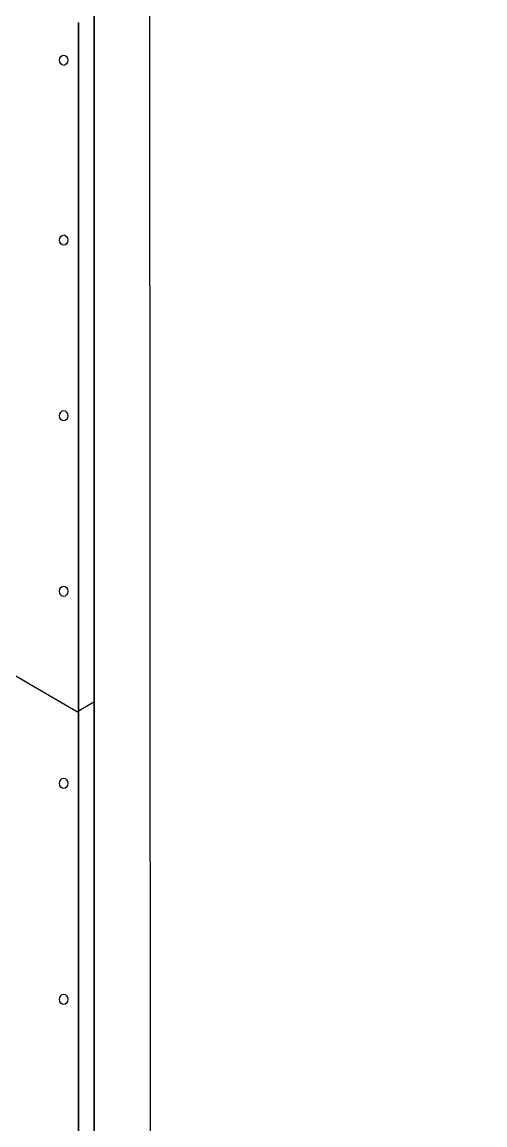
# Model space of a CAD drawing. Header units: inches. Extents: x -17.6 to 82.3, y -15.1 to 23.2.
# Drawn here: x 2.58 to 4.555, y -1.891 to 2.82 of the extents above; entities that cross this region are included whole.
import ezdxf

# ---------------------------------------------------------------- set-up
doc = ezdxf.new("R2010")
doc.units = ezdxf.units.IN
doc.header["$MEASUREMENT"] = 0
doc.layers.add('G-ANNO-TTLB', color=7, linetype='Continuous', lineweight=0)
doc.layers.add('TYVEK', color=7, linetype='Continuous', lineweight=0)

msp = doc.modelspace()

# ---------------------------------------------------------------- hatches: boundary and pattern name
at = {"layer": 'G-ANNO-TTLB', "true_color": 0xff00ff, "transparency": 33554687}
h = msp.add_hatch(color=6, dxfattribs=at)
edge = h.paths.add_edge_path()
edge.add_spline(control_points=[(24.6253, -11.0625), (24.6253, -11.0625), (-16.0625, -11.0625), (-16.0625, -11.0625), (-16.0625, -11.0625), (-16.0625, 23.0625), (-16.0625, 23.0625), (-16.0625, 23.0625), (24.6253, 23.0625), (24.6253, 23.0625), (24.6253, 23.0625), (24.6253, -11.0625), (24.6253, -11.0625)], knot_values=[0, 0, 0, 0, 1, 1, 1, 2, 2, 2, 3, 3, 3, 4, 4, 4, 4], degree=3, periodic=0)
edge = h.paths.add_edge_path()
edge.add_spline(control_points=[(-15.9375, 22.9375), (-15.9375, 22.9375), (-15.9375, -10.9375), (-15.9375, -10.9375), (-15.9375, -10.9375), (24.5003, -10.9375), (24.5003, -10.9375), (24.5003, -10.9375), (24.5003, 22.9375), (24.5003, 22.9375), (24.5003, 22.9375), (-15.9375, 22.9375), (-15.9375, 22.9375)], knot_values=[0, 0, 0, 0, 1, 1, 1, 2, 2, 2, 3, 3, 3, 4, 4, 4, 4], degree=3, periodic=0)
edge.add_line((-15.9375, 22.9375), (-15.9375, 22.9375))

# ---------------------------------------------------------------- linework, layer by layer
at = {"layer": 'G-ANNO-TTLB'}
for points in [[(24.6253, -11.0625), (24.6253, -11.0625), (-16.0625, -11.0625), (-16.0625, -11.0625), (-16.0625, -11.0625), (-16.0625, 23.0625), (-16.0625, 23.0625), (-16.0625, 23.0625), (24.6253, 23.0625), (24.6253, 23.0625), (24.6253, 23.0625), (24.6253, -11.0625), (24.6253, -11.0625)], [(-15.9375, 22.9375), (-15.9375, 22.9375), (-15.9375, -10.9375), (-15.9375, -10.9375), (-15.9375, -10.9375), (24.5003, -10.9375), (24.5003, -10.9375), (24.5003, -10.9375), (24.5003, 22.9375), (24.5003, 22.9375), (24.5003, 22.9375), (-15.9375, 22.9375), (-15.9375, 22.9375)]]:
    msp.add_open_spline(points, degree=3, knots=[0, 0, 0, 0, 1, 1, 1, 2, 2, 2, 3, 3, 3, 4, 4, 4, 4], dxfattribs=at)
at = {"layer": 'TYVEK', "color": 33, "lineweight": 25, "true_color": 0xcc9966}
msp.add_line((3.1284, -2.8956), (3.1249, 2.9963), dxfattribs=at)
at = {"layer": 'TYVEK', "color": 2, "lineweight": 35, "true_color": 0xffff00}
for p, q in [((2.8878, -3.038), (2.8878, 2.8559)), ((2.821, 2.8173), (2.821, -3.0767))]:
    msp.add_line(p, q, dxfattribs=at)
at = {"layer": 'TYVEK', "color": 2, "lineweight": 25, "true_color": 0xffff00}
for p in [(1.9719, 0.3633), (2.8837, -0.0873)]:
    msp.add_line(p, (2.8169, -0.126), dxfattribs=at)
at = {"layer": 'TYVEK', "color": 252, "lineweight": 25, "true_color": 0x848484}
for centre in [(2.7572, 2.6566), (2.7572, 1.8881), (2.7572, 1.1381), (2.7572, 0.3881), (2.7572, -0.4325), (2.7572, -1.3551)]:
    msp.add_ellipse(centre, major_axis=(0, 0.0221), ratio=0.812499, dxfattribs=at)

doc.saveas('drawing.dxf')
